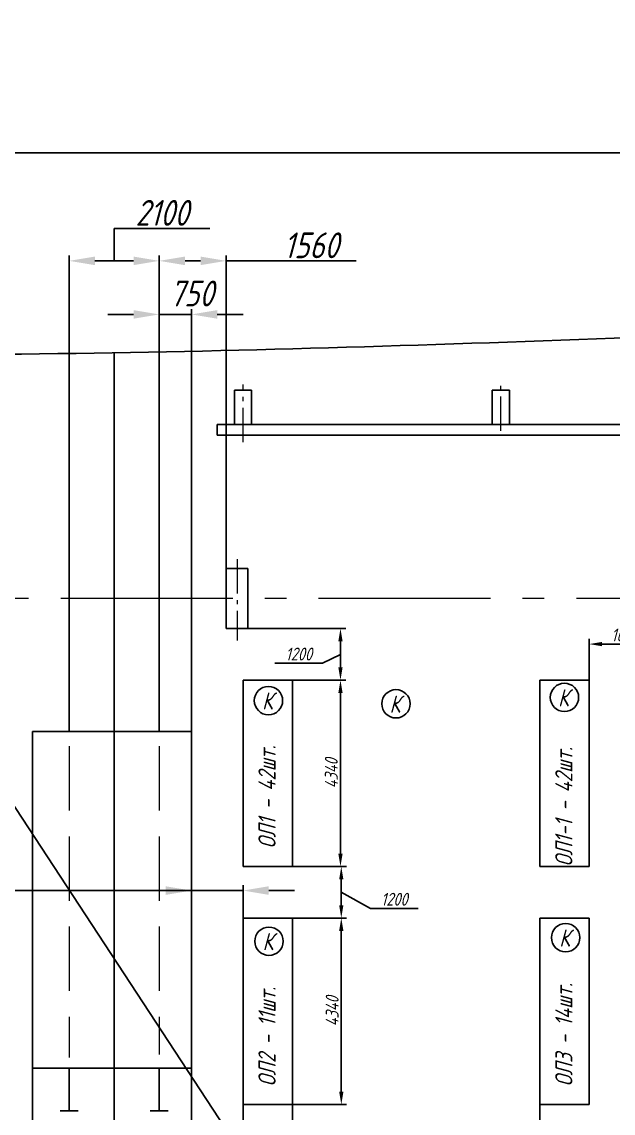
# Model space of a CAD drawing. Header units: millimetres. Extents: x -80926 to 207199, y -554506 to -32322.
# Drawn here: x -31315 to -17549, y -128853 to -103444 of the extents above; entities that cross this region are included whole.
import ezdxf

# ---------------------------------------------------------------- set-up
doc = ezdxf.new("R2010")
doc.units = ezdxf.units.MM
doc.linetypes.add('GOST2.303 4', pattern=[7, 5, -2, 0])
doc.linetypes.add('GOST2.303 6', pattern=[12, 8, -1.5, 1, -1.5])
doc.layers.add('CENTER', color=10, linetype='GOST2.303 6', lineweight=15)
doc.layers.add('Hidden', color=50, linetype='GOST2.303 4', lineweight=15)
doc.styles.add('GOST 2.304', font='CS_Gost2304.shx', dxfattribs={"oblique": 15})
doc.dimstyles.new('GOST', dxfattribs={"dimscale": 0, "dimtxt": 3, "dimasz": 3, "dimexe": 1.25, "dimexo": 0, "dimtad": 1, "dimtoh": 1, "dimdec": 3, "dimtxsty": 'GOST 2.304', "dimcen": 5, "dimadec": 3, "dimazin": 2, "dimtfac": 0.75, "dimtdec": 4, "dimtmove": 1, "dimatfit": 3, "dimfxl": 0, "dimtolj": 1, "dimarcsym": 0})

# ---------------------------------------------------------------- blocks, each defined once
blk = doc.blocks.new('*D29')
at = {"color": 0, "lineweight": -2}
for p, q in [((-29165, -109009), (-29165, -108253)), ((-29165, -108253), (-26938, -108253)), ((-30215, -111165), (-30215, -108884)), ((-28115, -111165), (-28115, -108884)), ((-29615, -109009), (-28715, -109009))]:
    blk.add_line(p, q, dxfattribs=at)
at = {"color": 0}
for points in [[(-29615, -108909), (-29615, -109109), (-30215, -109009)], [(-28715, -108909), (-28715, -109109), (-28115, -109009)]]:
    blk.add_solid(points, dxfattribs=at)
at = {"layer": 'Defpoints', "color": 0}
for p in [(-28115, -109009), (-30215, -111165), (-28115, -111165)]:
    blk.add_point(p, dxfattribs=at)
at = {"color": 0, "insert": (-28051, -107891), "char_height": 600, "attachment_point": 5, "style": 'GOST 2.304'}
blk.add_mtext('\\A1;2100', dxfattribs=at)
blk = doc.blocks.new('*D30')
at = {"color": 0, "lineweight": -2}
for p, q in [((-28115, -111165), (-28115, -108884)), ((-26555, -116171), (-26555, -108884)), ((-27155, -109009), (-27515, -109009)), ((-23532, -109009), (-26555, -109009))]:
    blk.add_line(p, q, dxfattribs=at)
at = {"color": 0}
for points in [[(-27515, -108909), (-27515, -109109), (-28115, -109009)], [(-27155, -108909), (-27155, -109109), (-26555, -109009)]]:
    blk.add_solid(points, dxfattribs=at)
at = {"layer": 'Defpoints', "color": 0}
for p in [(-28115, -109009), (-28115, -111165), (-26555, -116171)]:
    blk.add_point(p, dxfattribs=at)
at = {"color": 0, "insert": (-24580, -108647), "char_height": 600, "attachment_point": 5, "style": 'GOST 2.304'}
blk.add_mtext('\\A1;1560', dxfattribs=at)
blk = doc.blocks.new('*D31')
at = {"color": 0, "lineweight": -2}
for p, q in [((-28715, -110256), (-29315, -110256)), ((-28115, -111165), (-28115, -110131)), ((-27365, -110256), (-28115, -110256)), ((-27365, -119965), (-27365, -110131)), ((-26765, -110256), (-26165, -110256))]:
    blk.add_line(p, q, dxfattribs=at)
at = {"color": 0}
for points in [[(-28715, -110156), (-28715, -110356), (-28115, -110256)], [(-26765, -110156), (-26765, -110356), (-27365, -110256)]]:
    blk.add_solid(points, dxfattribs=at)
at = {"layer": 'Defpoints', "color": 0}
for p in [(-28115, -110256), (-28115, -111165), (-27365, -119965)]:
    blk.add_point(p, dxfattribs=at)
at = {"color": 0, "insert": (-27365, -109769), "char_height": 600, "attachment_point": 5, "style": 'GOST 2.304'}
blk.add_mtext('\\A1;750', dxfattribs=at)
blk = doc.blocks.new('*D32')
at = {"color": 0, "lineweight": -2}
for p, q in [((-31065, -127803), (-31065, -132250)), ((-27365, -127803), (-27365, -132250)), ((-27965, -132125), (-30465, -132125))]:
    blk.add_line(p, q, dxfattribs=at)
at = {"color": 0}
for points in [[(-30465, -132025), (-30465, -132225), (-31065, -132125)], [(-27965, -132025), (-27965, -132225), (-27365, -132125)]]:
    blk.add_solid(points, dxfattribs=at)
at = {"layer": 'Defpoints', "color": 0}
for p in [(-31065, -127803), (-27365, -127803), (-31065, -132125)]:
    blk.add_point(p, dxfattribs=at)
at = {"color": 0, "insert": (-29215, -131762), "char_height": 600, "attachment_point": 5, "style": 'GOST 2.304'}
blk.add_mtext('\\A1;3700', dxfattribs=at)
blk = doc.blocks.new('*D50')
at = {"color": 0, "lineweight": -2}
for p, q in [((-25015, -128651), (-25015, -129754)), ((-19255, -128651), (-19255, -129754)), ((-24715, -129629), (-19555, -129629))]:
    blk.add_line(p, q, dxfattribs=at)
at = {"color": 0}
for points in [[(-24715, -129579), (-24715, -129679), (-25015, -129629)], [(-19555, -129579), (-19555, -129679), (-19255, -129629)]]:
    blk.add_solid(points, dxfattribs=at)
at = {"layer": 'Defpoints', "color": 0}
for p in [(-25015, -128651), (-19255, -128651), (-19255, -129629)]:
    blk.add_point(p, dxfattribs=at)
at = {"color": 0, "insert": (-22135, -129417), "char_height": 300, "attachment_point": 5, "style": 'GOST 2.304'}
blk.add_mtext('\\A1;5760', dxfattribs=at)
blk = doc.blocks.new('*D52')
at = {"color": 0, "lineweight": -2}
for p, q in [((-25015, -123111), (-23753, -123111)), ((-23878, -123411), (-23878, -124011)), ((-23878, -123711), (-23199, -124085)), ((-23199, -124085), (-22089, -124085)), ((-25590, -124311), (-23753, -124311))]:
    blk.add_line(p, q, dxfattribs=at)
at = {"color": 0}
for points in [[(-23928, -123411), (-23828, -123411), (-23878, -123111)], [(-23928, -124011), (-23828, -124011), (-23878, -124311)]]:
    blk.add_solid(points, dxfattribs=at)
at = {"layer": 'Defpoints', "color": 0}
for p in [(-25015, -123111), (-25590, -124311), (-23878, -124311)]:
    blk.add_point(p, dxfattribs=at)
at = {"color": 0, "insert": (-22644, -123872), "char_height": 300, "attachment_point": 5, "style": 'GOST 2.304'}
blk.add_mtext('\\A1;1200', dxfattribs=at)
blk = doc.blocks.new('*D53')
at = {"color": 0, "lineweight": -2}
for p, q in [((-33397, -123670), (-27365, -123670)), ((-27965, -123670), (-28565, -123670)), ((-27365, -127803), (-27365, -123545)), ((-26165, -123670), (-27365, -123670)), ((-26165, -123670), (-27365, -123670)), ((-26165, -128651), (-26165, -123545)), ((-25565, -123670), (-24965, -123670))]:
    blk.add_line(p, q, dxfattribs=at)
at = {"color": 0}
for points in [[(-27965, -123570), (-27965, -123770), (-27365, -123670)], [(-25565, -123570), (-25565, -123770), (-26165, -123670)]]:
    blk.add_solid(points, dxfattribs=at)
at = {"layer": 'Defpoints', "color": 0}
for p in [(-27365, -123670), (-27365, -127803), (-26165, -128651)]:
    blk.add_point(p, dxfattribs=at)
at = {"color": 0, "insert": (-32349, -123307), "char_height": 600, "attachment_point": 5, "style": 'GOST 2.304'}
blk.add_mtext('\\A1;1200', dxfattribs=at)
blk = doc.blocks.new('*D54')
at = {"color": 0, "lineweight": -2}
for p, q in [((-26055, -117571), (-23772, -117571)), ((-23897, -117871), (-23897, -118471)), ((-24313, -118375), (-25423, -118375)), ((-23897, -118171), (-24313, -118375)), ((-26165, -118771), (-23772, -118771))]:
    blk.add_line(p, q, dxfattribs=at)
at = {"color": 0}
for points in [[(-23947, -117871), (-23847, -117871), (-23897, -117571)], [(-23947, -118471), (-23847, -118471), (-23897, -118771)]]:
    blk.add_solid(points, dxfattribs=at)
at = {"layer": 'Defpoints', "color": 0}
for p in [(-26055, -117571), (-26165, -118771), (-23897, -118771)]:
    blk.add_point(p, dxfattribs=at)
at = {"color": 0, "insert": (-24868, -118163), "char_height": 300, "attachment_point": 5, "style": 'GOST 2.304'}
blk.add_mtext('\\A1;1200', dxfattribs=at)
blk = doc.blocks.new('*D69')
at = {"color": 0, "lineweight": -2}
for p, q in [((-18105, -118771), (-18105, -117806)), ((-16497, -119079), (-16497, -117806)), ((-16797, -117931), (-17805, -117931))]:
    blk.add_line(p, q, dxfattribs=at)
at = {"color": 0}
for points in [[(-17805, -117881), (-17805, -117981), (-18105, -117931)], [(-16797, -117881), (-16797, -117981), (-16497, -117931)]]:
    blk.add_solid(points, dxfattribs=at)
at = {"layer": 'Defpoints', "color": 0}
for p in [(-18105, -117931), (-18105, -118771), (-16497, -119079)]:
    blk.add_point(p, dxfattribs=at)
at = {"color": 0, "insert": (-17301, -117718), "char_height": 300, "attachment_point": 5, "style": 'GOST 2.304'}
blk.add_mtext('\\A1;1610', dxfattribs=at)
blk = doc.blocks.new('*D73')
at = {"color": 0, "lineweight": -2}
for p, q in [((-26165, -128651), (-26165, -129754)), ((-25015, -128651), (-25015, -129754)), ((-25865, -129629), (-25315, -129629))]:
    blk.add_line(p, q, dxfattribs=at)
at = {"color": 0}
for points in [[(-25865, -129579), (-25865, -129679), (-26165, -129629)], [(-25315, -129579), (-25315, -129679), (-25015, -129629)]]:
    blk.add_solid(points, dxfattribs=at)
at = {"layer": 'Defpoints', "color": 0}
for p in [(-26165, -128651), (-25015, -128651), (-25015, -129629)]:
    blk.add_point(p, dxfattribs=at)
at = {"color": 0, "insert": (-25590, -129417), "char_height": 300, "attachment_point": 5, "style": 'GOST 2.304'}
blk.add_mtext('\\A1;1150', dxfattribs=at)
blk = doc.blocks.new('*D74')
at = {"color": 0, "lineweight": -2}
for p, q in [((-25015, -118771), (-23772, -118771)), ((-23897, -119071), (-23897, -122811)), ((-25015, -123111), (-23772, -123111))]:
    blk.add_line(p, q, dxfattribs=at)
at = {"color": 0}
for points in [[(-23947, -119071), (-23847, -119071), (-23897, -118771)], [(-23947, -122811), (-23847, -122811), (-23897, -123111)]]:
    blk.add_solid(points, dxfattribs=at)
at = {"layer": 'Defpoints', "color": 0}
for p in [(-25015, -118771), (-25015, -123111), (-23897, -123111)]:
    blk.add_point(p, dxfattribs=at)
at = {"color": 0, "insert": (-24110, -120941), "char_height": 300, "attachment_point": 5, "rotation": 90, "style": 'GOST 2.304'}
blk.add_mtext('\\A1;4340', dxfattribs=at)
blk = doc.blocks.new('*D78')
at = {"color": 0, "lineweight": -2}
for p, q in [((-25015, -124311), (-23753, -124311)), ((-23878, -124611), (-23878, -128351)), ((-25015, -128651), (-23753, -128651))]:
    blk.add_line(p, q, dxfattribs=at)
at = {"color": 0}
for points in [[(-23928, -124611), (-23828, -124611), (-23878, -124311)], [(-23928, -128351), (-23828, -128351), (-23878, -128651)]]:
    blk.add_solid(points, dxfattribs=at)
at = {"layer": 'Defpoints', "color": 0}
for p in [(-25015, -124311), (-25015, -128651), (-23878, -128651)]:
    blk.add_point(p, dxfattribs=at)
at = {"color": 0, "insert": (-24090, -126481), "char_height": 300, "attachment_point": 5, "rotation": 90, "style": 'GOST 2.304'}
blk.add_mtext('\\A1;4340', dxfattribs=at)

msp = doc.modelspace()

# ---------------------------------------------------------------- linework, layer by layer
at = {"ltscale": 15}
msp.add_line((-80925.7912, -46202.1026), (65730.3415, -270200.2531), dxfattribs=at)
for p, q in [((-48707.861, -106495.4612), (5892.139, -106495.4612)), ((-30214.6742, -111165.2068), (-30214.6742, -119965.0096)), ((-29164.6742, -111165.2068), (-29164.6742, -130843.0675)), ((-28114.6742, -111129.4068), (-28114.6742, -119965.0096)), ((-26364.6742, -112020.6616), (-25964.6742, -112020.6616)), ((-26364.6742, -112820.6616), (-26364.6742, -112020.6616)), ((-25964.6742, -112020.6616), (-25964.6742, -112820.6616)), ((-20364.6742, -112020.6616), (-19964.6742, -112020.6616)), ((-20364.6742, -112820.6616), (-20364.6742, -112020.6616)), ((-19964.6742, -112020.6616), (-19964.6742, -112820.6616)), ((45445.3258, -112820.6616), (-26764.6742, -112820.6616)), ((-26764.6742, -112820.6616), (-26764.6742, -113070.6616)), ((45695.3258, -113070.6616), (-26764.6742, -113070.6616)), ((-26054.6742, -116170.6616), (-26554.6742, -116170.6616)), ((-26554.6742, -116170.6616), (-26554.6742, -117570.6616)), ((-26054.6742, -116170.6616), (-26054.6742, -117570.6616)), ((-26554.6742, -117570.6616), (-26054.6742, -117570.6616)), ((-26164.6742, -118770.6616), (-26164.6742, -123110.6616)), ((-26164.6742, -118770.6616), (-25014.6742, -118770.6616)), ((-25014.6742, -118770.6616), (-25014.6742, -123110.6616)), ((-19254.6742, -118770.6616), (-19254.6742, -123110.6616)), ((-19254.6742, -118770.6616), (-18104.6742, -118770.6616)), ((-18104.6742, -118770.6616), (-18104.6742, -123110.6616)), ((-31064.6742, -119965.0096), (-31064.6742, -127802.6809)), ((-27364.6742, -119965.0096), (-31064.6742, -119965.0096)), ((-27364.6742, -119965.0096), (-27364.6742, -127802.6809)), ((-26164.6742, -123110.6616), (-25014.6742, -123110.6616)), ((-19254.6742, -123110.6616), (-18104.6742, -123110.6616)), ((-26164.6742, -124310.6616), (-25014.6742, -124310.6616)), ((-26164.6742, -124310.6616), (-26164.6742, -128650.6616)), ((-26164.6742, -124310.6616), (-25014.6742, -124310.6616)), ((-25014.6742, -124310.6616), (-25014.6742, -128650.6616)), ((-19254.6742, -124310.6616), (-18104.6742, -124310.6616)), ((-19254.6742, -124310.6616), (-19254.6742, -128650.6616)), ((-19254.6742, -124310.6616), (-18104.6742, -124310.6616)), ((-18104.6742, -124310.6616), (-18104.6742, -128650.6616)), ((-31064.6742, -127802.6809), (-27364.6742, -127802.6809)), ((-30214.6742, -127802.6809), (-30214.6742, -128800.6123)), ((-28114.6742, -127802.6809), (-28114.6742, -128800.6123)), ((-30214.6742, -128800.6123), (-30425.0051, -128800.6123)), ((-30214.6742, -128800.6123), (-30004.3433, -128800.6123)), ((-28114.6742, -128800.6123), (-28325.0051, -128800.6123)), ((-28114.6742, -128800.6123), (-27904.3433, -128800.6123)), ((-26164.6742, -128650.6616), (-25014.6742, -128650.6616)), ((-19254.6742, -128650.6616), (-18104.6742, -128650.6616))]:
    msp.add_line(p, q)
for centre in [(-18682.6772, -119173.0417), (-25573.6046, -119247.088), (-22605.6867, -119321.3766), (-18655.7238, -124766.3242), (-25561.5474, -124849.9027)]:
    msp.add_circle(centre, 330.5461)
at = {"start_tangent": (0.3660213996, 0.930606434), "end_tangent": (0.9880728766, -0.1539869819)}
msp.add_spline([(-40349.0042, -113070.6616), (-40160.1407, -112136.8321), (-38643.4588, -111600.0219), (-34346.1942, -111242.1485), (-31323.3633, -111178.9942), (-4705.3911, -110370.7763), (12085.132, -110070.5739), (23857.6923, -110070.5739), (38963.82, -110720.2375), (44354.1865, -110332.3825), (46285.3258, -110332.3825)], degree=3, dxfattribs=at)
msp.add_open_spline([(-40349.0042, -113070.6616), (-40496.419, -113477.2384), (-41551.1805, -120413.8628), (-41893.8159, -123131.8635), (-42924.5922, -135895.65), (-31311.7583, -142464.4935), (-17033.9426, -138230.8194), (778.5663, -139858.26), (16898.6738, -140323.6521), (32003.4583, -140077.3328), (53498.7453, -145429.8662), (50391.727, -130052.899), (53284.0997, -121996.9838), (50877.3405, -115923.7776), (49816.7235, -110313.4731), (48185.4437, -110398.5212), (46499.7454, -110393.4755), (46285.3258, -110332.3825)], degree=3, knots=[801.6625174448, 801.6625174448, 801.6625174448, 801.6625174448, 2111.8071712127, 11138.3698301209, 23394.6988272199, 31668.3245429155, 50102.1857783468, 67549.1935370648, 85138.7487895182, 97029.3574073722, 117856.6013994624, 126232.1472898463, 136100.3298398128, 142525.9250569345, 147083.6997114652, 148988.7913002833, 149566.3012723248, 149566.3012723248, 149566.3012723248, 149566.3012723248])
at = {"layer": 'CENTER', "ltscale": 100}
for p, q in [((-26164.6742, -113227.4092), (-26164.6742, -111888.7413)), ((-20164.6742, -112969.7416), (-20164.6742, -111888.7413)), ((-26304.6742, -115955.1787), (-26304.6742, -117845.702))]:
    msp.add_line(p, q, dxfattribs=at)
at = {"layer": 'CENTER', "ltscale": 500}
msp.add_line((45594.4256, -116870.6616), (-38800.8425, -116870.6616), dxfattribs=at)
at = {"layer": 'Hidden', "ltscale": 300}
for p, q in [((-30214.6742, -120307.371), (-30214.6742, -127553.3046)), ((-28114.6742, -120307.371), (-28114.6742, -127483.1306))]:
    msp.add_line(p, q, dxfattribs=at)

# ---------------------------------------------------------------- texts
at = {"char_height": 400, "width": 5509.146457, "attachment_point": 1, "style": 'GOST 2.304'}
for insert in [(-25723.0614, -119054.765), (-22755.1435, -119129.0536), (-18832.1339, -118980.7187), (-25711.0042, -124657.5797), (-18805.1806, -124574.0012)]:
    msp.add_mtext('К', dxfattribs=dict(at, insert=insert))
at = {"char_height": 400, "width": 5509.146457, "attachment_point": 1, "rotation": 90, "style": 'GOST 2.304'}
for s, insert in [('ОЛ1 - 42шт.', (-25806.6587, -122690.8963)), ('ОЛ1-1 - 42шт.', (-18896.6587, -123110.6616)), ('ОЛ2 - 11шт.', (-25806.6587, -128230.8963)), ('ОЛ3 - 14шт.', (-18896.6587, -128230.8963))]:
    msp.add_mtext(s, dxfattribs=dict(at, insert=insert))

# ---------------------------------------------------------------- dimensions: what is measured, and where the dimension line sits
for base, p1, p2, override, picture, middle in [((-28114.6742, -109009.4316), (-30214.6742, -111165.2068), (-28114.6742, -111165.2068), {"dimscale": 100, "dimtxt": 6, "dimasz": 6, "dimsah": 1}, '*D29', (-29102.1742, -107890.6816)), ((-31064.6742, -132124.6363), (-27364.6742, -127802.6809), (-31064.6742, -127802.6809), {"dimscale": 100, "dimtxt": 6, "dimasz": 6, "dimsah": 1}, '*D32', (-29214.6742, -131762.1363)), ((-25014.6742, -129629.2728), (-26164.6742, -128650.6616), (-25014.6742, -128650.6616), {"dimscale": 100}, '*D73', (-25589.6742, -129416.7728)), ((-19254.6742, -129629.2728), (-25014.6742, -128650.6616), (-19254.6742, -128650.6616), {"dimscale": 100}, '*D50', (-22134.6742, -129416.7728))]:
    dim = msp.add_linear_dim(base=base, p1=p1, p2=p2, dimstyle='GOST', override=override)
    dim.commit()
    dim.dimension.update_dxf_attribs({"geometry": picture, "text_midpoint": middle})
for base, p1, p2, picture, middle in [((-28114.6742, -109009.4316), (-26554.6742, -116170.6616), (-28114.6742, -111165.2068), '*D30', (-24580.2304, -109096.1462)), ((-28114.6742, -110256.4259), (-27364.6742, -119965.0096), (-28114.6742, -111165.2068), '*D31', (-27364.6742, -110131.4259)), ((-27364.6742, -123669.9975), (-26164.6742, -128650.6616), (-27364.6742, -127802.6809), '*D53', (-32348.7483, -123208.6198))]:
    dim = msp.add_linear_dim(base=base, p1=p1, p2=p2, dimstyle='GOST', override={"dimscale": 100, "dimtxt": 6, "dimasz": 6, "dimsah": 1})
    dim.commit()
    dim.dimension.update_dxf_attribs({"geometry": picture, "text_midpoint": middle, "dimtype": 160})
for base, p1, p2, picture, middle in [((-23897.0432, -118770.6616), (-26054.6742, -117570.6616), (-26164.6742, -118770.6616), '*D54', (-24375.1558, -118375.2168)), ((-23877.8136, -124310.6616), (-25014.6742, -123110.6616), (-25589.6742, -124310.6616), '*D52', (-23136.981, -124084.6182))]:
    dim = msp.add_linear_dim(base=base, p1=p1, p2=p2, angle=90, dimstyle='GOST', override={"dimscale": 100})
    dim.commit()
    dim.dimension.update_dxf_attribs({"geometry": picture, "text_midpoint": middle, "dimtype": 160})
dim = msp.add_linear_dim(base=(-18104.6742, -117930.6442), p1=(-16497.2307, -119078.9543), p2=(-18104.6742, -118770.6616), text='1610', dimstyle='GOST', override={"dimscale": 100, "dimlfac": 1, "dimtxsty": 'GOST 2.304', "dimsah": 1, "dimtolj": 1})
dim.commit()
dim.dimension.update_dxf_attribs({"geometry": '*D69', "text_midpoint": (-17300.9525, -117718.1442)})
for base, p1, p2, picture, middle in [((-23897.0432, -123110.6616), (-25014.6742, -118770.6616), (-25014.6742, -123110.6616), '*D74', (-24109.5432, -120940.6616)), ((-23877.8136, -128650.6616), (-25014.6742, -124310.6616), (-25014.6742, -128650.6616), '*D78', (-24090.3136, -126480.6616))]:
    dim = msp.add_linear_dim(base=base, p1=p1, p2=p2, angle=90, dimstyle='GOST', override={"dimscale": 100})
    dim.commit()
    dim.dimension.update_dxf_attribs({"geometry": picture, "text_midpoint": middle})

doc.saveas('drawing.dxf')
